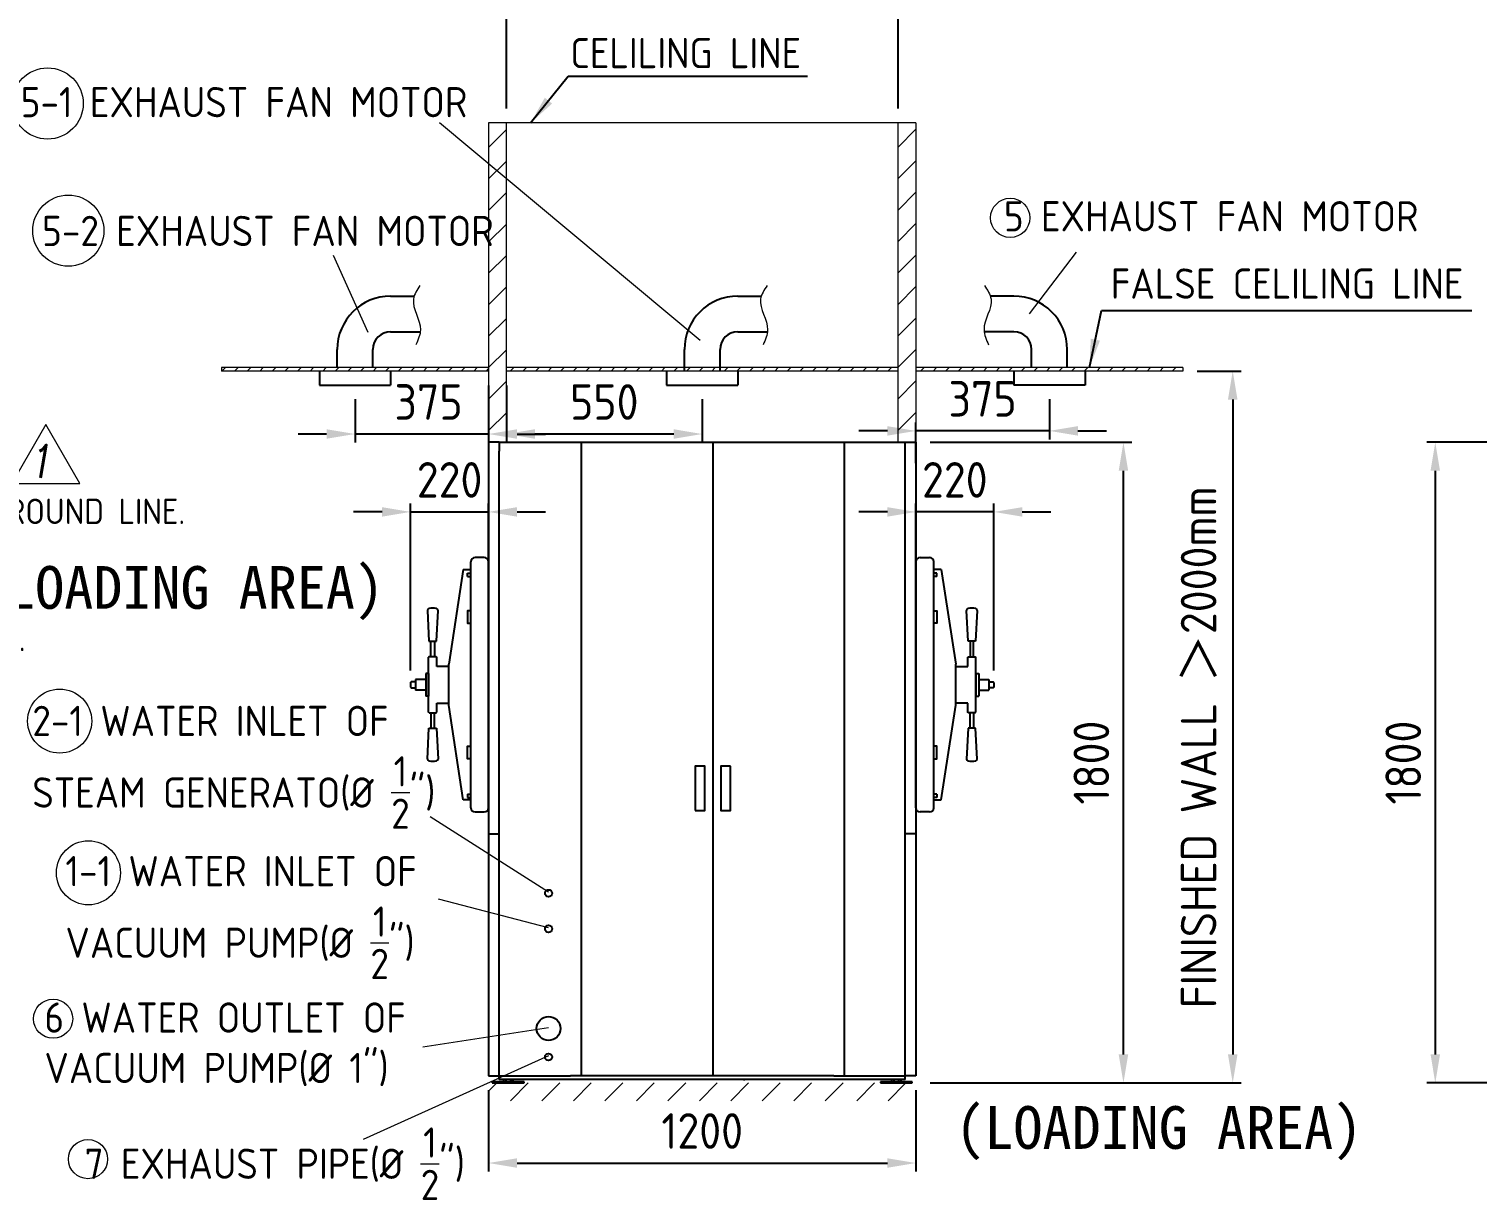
# Model space of a CAD drawing. Header units: millimetres. Extents: x -179594 to 13478, y -20517 to 22627.
# Drawn here: x 4494 to 8561, y 2370 to 5661 of the extents above; entities that cross this region are included whole.
import ezdxf

# ---------------------------------------------------------------- set-up
doc = ezdxf.new("R2010")
doc.units = ezdxf.units.MM
doc.header["$MEASUREMENT"] = 0
doc.linetypes.add('CENTER2', pattern=[28.575, 19.05, -3.175, 3.175, -3.175])
doc.linetypes.add('HIDDEN', pattern=[9.525, 6.35, -3.175])
doc.layers.get('0').update_dxf_attribs({"lineweight": 25})
for name, color, linetype, lineweight in [('D', 3, 'Continuous', 13), ('F', 7, 'Continuous', 15), ('H', 2, 'HIDDEN', 15), ('S', 4, 'Continuous', 15), ('T', 4, 'Continuous', 15)]:
    doc.layers.add(name, color=color, linetype=linetype, lineweight=lineweight)
doc.styles.get("Standard").update_dxf_attribs({"font": 'KAIU.TTF'})
doc.styles.add('STU25', font='isocp2.shx')
doc.styles.add('Text', font='romans.shx', dxfattribs={"width": 0.8, "oblique": 10})
doc.dimstyles.new('STU25', dxfattribs={"dimscale": 40, "dimtxt": 2.5, "dimasz": 2, "dimexe": 0.6, "dimexo": 1, "dimgap": 1, "dimtad": 1, "dimdsep": 46, "dimtxsty": 'STU25', "dimcen": 2, "dimazin": 2, "dimtfac": 1, "dimtmove": 0, "dimatfit": 3, "dimfxl": 0, "dimtolj": 1, "dimtzin": 0, "dimarcsym": 0})
doc.dimstyles.new('STU25$7', dxfattribs={"dimscale": 40, "dimtxt": 2.5, "dimasz": 2, "dimexe": 1.25, "dimexo": 0.625, "dimgap": 1, "dimtad": 0, "dimdec": 4, "dimdsep": 46, "dimtxsty": 'STU25', "dimcen": 2.5, "dimazin": 2, "dimtfac": 1, "dimtdec": 4, "dimtmove": 0, "dimatfit": 3, "dimfxl": 0, "dimtolj": 1, "dimtzin": 0, "dimarcsym": 0})
pattern_1 = [(45, (498.27, -17194.865), (-44.19417, 44.19417), [])]

# ---------------------------------------------------------------- blocks, each defined once
blk = doc.blocks.new('*D4')
at = {"layer": 'D', "color": 0, "linetype": 'Continuous', "lineweight": -2}
for p, q in [((7360.1, 4620.2), (7360.1, 4507.3)), ((6985.1, 4440.3), (6985.1, 4555.3)), ((6905.1, 4531.3), (6825.1, 4531.3)), ((7360.1, 4531.3), (6985.1, 4531.3)), ((7440.1, 4531.3), (7520.1, 4531.3))]:
    blk.add_line(p, q, dxfattribs=at)
at = {"layer": 'D', "color": 0, "linetype": 'Continuous'}
for points in [[(6905.1, 4544.6), (6905.1, 4517.9), (6985.1, 4531.3)], [(7440.1, 4544.6), (7440.1, 4517.9), (7360.1, 4531.3)]]:
    blk.add_solid(points, dxfattribs=at)
at = {"layer": 'Defpoints', "color": 0, "linetype": 'Continuous'}
for p in [(7360.1, 4660.2), (6985.1, 4531.3), (6985.1, 4400.3)]:
    blk.add_point(p, dxfattribs=at)
at = {"layer": 'D', "color": 0, "linetype": 'Continuous', "insert": (7172.6, 4621.3), "char_height": 100, "attachment_point": 5, "style": 'STU25'}
blk.add_mtext('\\A1;375', dxfattribs=at)
blk = doc.blocks.new('*D6')
at = {"layer": 'D', "color": 0, "lineweight": -2}
for p, q in [((5835.1, 4659.3), (5835.1, 4498.5)), ((6385.1, 4620.2), (6385.1, 4498.5)), ((6305.1, 4522.5), (5915.1, 4522.5))]:
    blk.add_line(p, q, dxfattribs=at)
at = {"layer": 'D', "color": 0}
for points in [[(5915.1, 4535.9), (5915.1, 4509.2), (5835.1, 4522.5)], [(6305.1, 4535.9), (6305.1, 4509.2), (6385.1, 4522.5)]]:
    blk.add_solid(points, dxfattribs=at)
at = {"layer": 'Defpoints', "color": 0}
for p in [(5835.1, 4699.3), (6385.1, 4660.2), (5835.1, 4522.5)]:
    blk.add_point(p, dxfattribs=at)
at = {"layer": 'D', "color": 0, "insert": (6110.1, 4612.5), "char_height": 100, "attachment_point": 5, "style": 'STU25'}
blk.add_mtext('\\A1;550', dxfattribs=at)
blk = doc.blocks.new('*D7')
at = {"layer": 'D', "color": 0, "linetype": 'Continuous', "lineweight": -2}
for p, q in [((5785.1, 4659.3), (5785.1, 4498.5)), ((5410.1, 4620.2), (5410.1, 4498.5)), ((5330.1, 4522.5), (5250.1, 4522.5)), ((5785.1, 4522.5), (5410.1, 4522.5)), ((5865.1, 4522.5), (5945.1, 4522.5))]:
    blk.add_line(p, q, dxfattribs=at)
at = {"layer": 'D', "color": 0, "linetype": 'Continuous'}
for points in [[(5330.1, 4535.9), (5330.1, 4509.2), (5410.1, 4522.5)], [(5865.1, 4535.9), (5865.1, 4509.2), (5785.1, 4522.5)]]:
    blk.add_solid(points, dxfattribs=at)
at = {"layer": 'Defpoints', "color": 0, "linetype": 'Continuous'}
for p in [(5785.1, 4699.3), (5410.1, 4660.2), (5410.1, 4522.5)]:
    blk.add_point(p, dxfattribs=at)
at = {"layer": 'D', "color": 0, "linetype": 'Continuous', "insert": (5616.6, 4612.5), "char_height": 100, "attachment_point": 5, "style": 'STU25'}
blk.add_mtext('\\A1;375', dxfattribs=at)
blk = doc.blocks.new('*D14')
at = {"layer": 'D', "color": 0, "lineweight": -2}
for p, q in [((9386, 4499.3), (8419.9, 4499.3)), ((8443.9, 4419.3), (8443.9, 2779.3)), ((9391.5, 2699.3), (8419.9, 2699.3))]:
    blk.add_line(p, q, dxfattribs=at)
at = {"layer": 'D', "color": 0}
for points in [[(8430.6, 4419.3), (8457.2, 4419.3), (8443.9, 4499.3)], [(8430.6, 2779.3), (8457.2, 2779.3), (8443.9, 2699.3)]]:
    blk.add_solid(points, dxfattribs=at)
at = {"layer": 'Defpoints', "color": 0}
for p in [(9426, 4499.3), (8443.9, 2699.3), (9431.5, 2699.3)]:
    blk.add_point(p, dxfattribs=at)
at = {"layer": 'D', "color": 0, "insert": (8353.9, 3599.3), "char_height": 100, "attachment_point": 5, "rotation": 90, "style": 'STU25'}
blk.add_mtext('\\A1;1800', dxfattribs=at)
blk = doc.blocks.new('*D15')
at = {"layer": 'D', "color": 0, "lineweight": -2}
for p, q in [((7025.1, 4499.3), (7592.1, 4499.3)), ((7568.1, 2779.3), (7568.1, 4419.3)), ((7025.1, 2699.3), (7592.1, 2699.3))]:
    blk.add_line(p, q, dxfattribs=at)
at = {"layer": 'D', "color": 0}
for points in [[(7554.8, 4419.3), (7581.4, 4419.3), (7568.1, 4499.3)], [(7554.8, 2779.3), (7581.4, 2779.3), (7568.1, 2699.3)]]:
    blk.add_solid(points, dxfattribs=at)
at = {"layer": 'Defpoints', "color": 0}
for p in [(6985.1, 4499.3), (7568.1, 4499.3), (6985.1, 2699.3)]:
    blk.add_point(p, dxfattribs=at)
at = {"layer": 'D', "color": 0, "insert": (7478.1, 3599.3), "char_height": 100, "attachment_point": 5, "rotation": 90, "style": 'STU25'}
blk.add_mtext('\\A1;1800', dxfattribs=at)
blk = doc.blocks.new('*D20')
at = {"layer": 'D', "color": 0, "lineweight": -2}
for p, q in [((5785.1, 2679.3), (5785.1, 2450.3)), ((6985.1, 2679.3), (6985.1, 2450.3)), ((5865.1, 2474.3), (6905.1, 2474.3))]:
    blk.add_line(p, q, dxfattribs=at)
at = {"layer": 'D', "color": 0}
for points in [[(5865.1, 2487.7), (5865.1, 2461), (5785.1, 2474.3)], [(6905.1, 2487.7), (6905.1, 2461), (6985.1, 2474.3)]]:
    blk.add_solid(points, dxfattribs=at)
at = {"layer": 'Defpoints', "color": 0}
for p in [(5785.1, 2719.3), (6985.1, 2719.3), (6985.1, 2474.3)]:
    blk.add_point(p, dxfattribs=at)
at = {"layer": 'D', "color": 0, "insert": (6385.1, 2564.3), "char_height": 100, "attachment_point": 5, "style": 'STU25'}
blk.add_mtext('\\A1;1200', dxfattribs=at)
blk = doc.blocks.new('*D21')
at = {"layer": 'D', "color": 0, "lineweight": -2}
for p, q in [((6985.1, 3858.1), (6985.1, 4327.7)), ((7204.1, 3858.1), (7204.1, 4327.7)), ((6905.1, 4303.7), (6825.1, 4303.7)), ((7204.1, 4303.7), (6985.1, 4303.7)), ((7284.1, 4303.7), (7364.1, 4303.7))]:
    blk.add_line(p, q, dxfattribs=at)
at = {"layer": 'D', "color": 0}
for points in [[(6905.1, 4290.3), (6905.1, 4317), (6985.1, 4303.7)], [(7284.1, 4317), (7284.1, 4290.3), (7204.1, 4303.7)]]:
    blk.add_solid(points, dxfattribs=at)
at = {"layer": 'Defpoints', "color": 0}
for p in [(6985.1, 4303.7), (6985.1, 3818.1), (7204.1, 3818.1)]:
    blk.add_point(p, dxfattribs=at)
at = {"layer": 'D', "color": 0, "insert": (7094.6, 4393.7), "char_height": 100, "attachment_point": 5, "style": 'STU25'}
blk.add_mtext('\\A1;\\Fisocp2.shx|c1;220', dxfattribs=at)
blk = doc.blocks.new('*D22')
at = {"layer": 'D', "color": 0, "lineweight": -2}
for p, q in [((5566.1, 3858.1), (5566.1, 4327.7)), ((5785.1, 3858.1), (5785.1, 4327.7)), ((5486.1, 4303.7), (5406.1, 4303.7)), ((5566.1, 4303.7), (5785.1, 4303.7)), ((5865.1, 4303.7), (5945.1, 4303.7))]:
    blk.add_line(p, q, dxfattribs=at)
at = {"layer": 'D', "color": 0}
for points in [[(5486.1, 4290.3), (5486.1, 4317), (5566.1, 4303.7)], [(5865.1, 4317), (5865.1, 4290.3), (5785.1, 4303.7)]]:
    blk.add_solid(points, dxfattribs=at)
at = {"layer": 'Defpoints', "color": 0}
for p in [(5785.1, 4303.7), (5566.1, 3818.1), (5785.1, 3818.1)]:
    blk.add_point(p, dxfattribs=at)
at = {"layer": 'D', "color": 0, "insert": (5675.6, 4393.7), "char_height": 100, "attachment_point": 5, "style": 'STU25'}
blk.add_mtext('\\A1;\\Fisocp2.shx|c1;220', dxfattribs=at)
blk = doc.blocks.new('*D27')
at = {"layer": 'D', "color": 0, "lineweight": -2}
for p, q in [((7775.1, 4699.3), (7899, 4699.3)), ((7875, 4619.3), (7875, 2779.3)), ((7025.1, 2699.3), (7899, 2699.3))]:
    blk.add_line(p, q, dxfattribs=at)
at = {"layer": 'D', "color": 0}
for points in [[(7861.7, 4619.3), (7888.3, 4619.3), (7875, 4699.3)], [(7861.7, 2779.3), (7888.3, 2779.3), (7875, 2699.3)]]:
    blk.add_solid(points, dxfattribs=at)
at = {"layer": 'Defpoints', "color": 0}
for p in [(7735.1, 4699.3), (6985.1, 2699.3), (7875, 2699.3)]:
    blk.add_point(p, dxfattribs=at)
at = {"layer": 'D', "color": 0, "insert": (7729.1, 2909), "char_height": 100, "attachment_point": 1, "rotation": 90, "style": 'STU25'}
blk.add_mtext('\\A1;{\\Fisocp2.shx;FINISHED WALL \\f新細明體|b0|i0|c136|p16;＞\\Fisocp2.shx;2000mm}', dxfattribs=at)
blk = doc.blocks.new('*D29')
at = {"layer": 'D', "color": 0, "lineweight": -2}
for p, q in [((5835.1, 5436.8), (5835.1, 5773.7)), ((5915.1, 5749.7), (6855.1, 5749.7)), ((6935.1, 5436.8), (6935.1, 5773.7))]:
    blk.add_line(p, q, dxfattribs=at)
at = {"layer": 'D', "color": 0}
for points in [[(5915.1, 5763), (5915.1, 5736.4), (5835.1, 5749.7)], [(6855.1, 5763), (6855.1, 5736.4), (6935.1, 5749.7)]]:
    blk.add_solid(points, dxfattribs=at)
at = {"layer": 'Defpoints', "color": 0}
for p in [(6935.1, 5749.7), (5835.1, 5396.8), (6935.1, 5396.8)]:
    blk.add_point(p, dxfattribs=at)
at = {"layer": 'D', "color": 0, "insert": (6385.1, 5844.7), "char_height": 100, "attachment_point": 5, "style": 'STU25'}
blk.add_mtext('\\A1;{\\Fisocp2.shx;1100(STERILIZE SPACE)}', dxfattribs=at)

msp = doc.modelspace()

# ---------------------------------------------------------------- hatches: boundary and pattern name
at = {"layer": 'H', "ltscale": 5}
h = msp.add_hatch(dxfattribs=at)
h.set_pattern_fill('ANSI31', color=256, scale=500, style=0)
h.set_pattern_definition(pattern_1)
h.paths.add_polyline_path([(5835.149, 5396.824), (5785.149, 5396.824), (5785.149, 4502.319), (5815.149, 4502.319), (5835.149, 4502.319)])
h = msp.add_hatch(dxfattribs=at)
h.set_pattern_fill('ANSI31', color=256, scale=500, style=0)
h.set_pattern_definition(pattern_1)
h.paths.add_polyline_path([(6985.149, 5396.824), (6935.149, 5396.824), (6935.149, 4502.319), (6955.149, 4502.319), (6985.149, 4502.319)])
at = {"layer": 'H'}
h = msp.add_hatch(dxfattribs=at)
h.set_pattern_fill('ANSI31', color=256, scale=200, style=0)
h.set_pattern_definition([(45, (224046.06, 23032.09), (-17.6776695, 17.6776695), [])])
h.paths.add_polyline_path([(5785.149, 4709.319), (5035.149, 4709.319), (5035.149, 4699.319), (5785.149, 4699.319)])
h = msp.add_hatch(dxfattribs=at)
h.set_pattern_fill('ANSI31', color=256, scale=200, style=0)
h.set_pattern_definition([(45, (498.268, -17194.865), (-17.67767, 17.67767), [])])
edge = h.paths.add_edge_path()
edge.add_line((6935.149, 4709.319), (5835.149, 4709.319))
edge.add_line((6935.149, 4699.319), (5835.149, 4699.319))
edge.add_line((5835.149, 4699.319), (5835.149, 4709.319))
edge.add_line((6935.149, 4699.319), (6935.149, 4709.319))
h = msp.add_hatch(dxfattribs=at)
h.set_pattern_fill('ANSI31', color=256, scale=200, style=0)
h.set_pattern_definition([(45, (224346.06, 23032.09), (-17.6776695, 17.6776695), [])])
h.paths.add_polyline_path([(6985.149, 4709.319), (7735.149, 4709.319), (7735.149, 4699.319), (6985.149, 4699.319)])
at = {"layer": 'H', "ltscale": 5}
h = msp.add_hatch(dxfattribs=at)
h.set_pattern_fill('ANSI31', color=256, scale=500, style=0)
h.set_pattern_definition(pattern_1)
h.paths.add_polyline_path([(5785.149, 2699.319), (5785.149, 2649.319), (6985.149, 2649.319), (6985.149, 2699.319)])

# ---------------------------------------------------------------- linework, layer by layer
at = {"linetype": 'Continuous'}
for p, q in [((5510.149, 4910.067), (5576.069, 4910.067)), ((6485.149, 4910.067), (6551.069, 4910.067)), ((7260.149, 4910.067), (7194.229, 4910.067)), ((5510.149, 4810.067), (5593.443, 4810.067)), ((6485.149, 4810.067), (6568.443, 4810.067)), ((7260.149, 4810.067), (7176.855, 4810.067)), ((5360.149, 4709.319), (5360.149, 4760.067)), ((5460.149, 4709.319), (5460.149, 4760.067)), ((6335.149, 4699.319), (6335.149, 4760.067)), ((6435.149, 4699.319), (6435.149, 4760.067)), ((7310.149, 4709.319), (7310.149, 4760.067)), ((7410.149, 4709.319), (7410.149, 4760.067)), ((5310.149, 4699.319), (5310.149, 4660.175)), ((5510.149, 4699.319), (5510.149, 4660.175)), ((6285.149, 4699.319), (6285.149, 4660.175)), ((6485.149, 4699.319), (6485.149, 4660.175)), ((7260.149, 4699.319), (7260.149, 4660.175)), ((7460.149, 4699.319), (7460.149, 4660.175)), ((5310.149, 4660.175), (5510.149, 4660.175)), ((6285.149, 4660.175), (6485.149, 4660.175)), ((7460.149, 4660.175), (7260.149, 4660.175)), ((5613.149, 4027.106), (5617.649, 3940.106)), ((5638.649, 3940.106), (5643.149, 4027.106)), ((7131.649, 3940.106), (7127.149, 4027.106)), ((7157.149, 4027.106), (7152.649, 3940.106)), ((5617.649, 3940.106), (5638.649, 3940.106)), ((5623.399, 3896.869), (5623.399, 3940.106)), ((5632.899, 3940.106), (5632.899, 3896.869)), ((7152.649, 3940.106), (7131.649, 3940.106)), ((7137.399, 3940.106), (7137.399, 3896.869)), ((7146.899, 3896.869), (7146.899, 3940.106)), ((5623.399, 3739.369), (5623.399, 3696.131)), ((5632.899, 3696.131), (5632.899, 3739.369)), ((7137.399, 3696.131), (7137.399, 3739.369)), ((7146.899, 3739.369), (7146.899, 3696.131)), ((5613.149, 3609.131), (5617.649, 3696.131)), ((5617.649, 3696.131), (5638.649, 3696.131)), ((5638.649, 3696.131), (5643.149, 3609.131)), ((7131.649, 3696.131), (7127.149, 3609.131)), ((7152.649, 3696.131), (7131.649, 3696.131)), ((7157.149, 3609.131), (7152.649, 3696.131)), ((5884.649, 2702.319), (5795.649, 2702.319)), ((5795.649, 2702.319), (5795.649, 2699.319)), ((5795.649, 2699.319), (5884.649, 2699.319)), ((5853.428, 2709.319), (5826.87, 2709.319)), ((5826.87, 2709.319), (5826.87, 2702.319)), ((5833.51, 2709.319), (5833.51, 2702.319)), ((5846.789, 2709.319), (5846.789, 2702.319)), ((5853.428, 2702.319), (5853.428, 2709.319)), ((5884.649, 2699.319), (5884.649, 2702.319)), ((6974.649, 2702.319), (6885.649, 2702.319)), ((6885.649, 2702.319), (6885.649, 2699.319)), ((6885.649, 2699.319), (6974.649, 2699.319)), ((6943.428, 2709.319), (6916.87, 2709.319)), ((6916.87, 2709.319), (6916.87, 2702.319)), ((6923.51, 2709.319), (6923.51, 2702.319)), ((6936.789, 2709.319), (6936.789, 2702.319)), ((6943.428, 2702.319), (6943.428, 2709.319)), ((6974.649, 2699.319), (6974.649, 2702.319))]:
    msp.add_line(p, q, dxfattribs=at)
for p, q in [((5815.149, 4499.319), (5785.149, 4499.319)), ((5785.149, 4499.319), (5785.149, 3399.319)), ((5815.149, 4499.319), (5815.149, 4474.319)), ((5815.149, 4499.319), (6955.149, 4499.319)), ((5815.149, 2719.319), (5815.149, 4474.319)), ((6046.149, 2719.319), (6046.149, 4499.319)), ((6415.649, 2719.319), (6415.649, 4499.319)), ((6784.149, 4499.319), (6784.149, 2719.319)), ((6955.149, 4474.319), (6955.149, 4499.319)), ((6955.149, 4499.319), (6985.149, 4499.319)), ((6955.149, 2719.319), (6955.149, 4474.319)), ((6985.149, 4499.319), (6985.149, 3399.319)), ((5735.149, 3472.619), (5735.149, 4163.619)), ((5773.149, 4175.619), (5747.149, 4175.619)), ((5785.149, 3472.619), (5785.149, 4163.619)), ((6985.149, 3472.619), (6985.149, 4163.619)), ((6997.149, 4175.619), (7023.149, 4175.619)), ((7035.149, 3472.619), (7035.149, 4163.619)), ((5713.949, 4141.819), (5673.149, 3875.619)), ((5713.949, 4141.819), (5735.149, 4141.819)), ((5726.149, 4131.8), (5735.149, 4131.8)), ((5726.149, 4122.529), (5726.149, 4131.8)), ((5726.149, 4122.529), (5735.149, 4122.529)), ((7056.349, 4141.819), (7035.149, 4141.819)), ((7044.149, 4131.8), (7035.149, 4131.8)), ((7044.149, 4122.529), (7035.149, 4122.529)), ((7044.149, 4122.529), (7044.149, 4131.8)), ((7056.349, 4141.819), (7097.149, 3875.619)), ((5618.149, 3896.869), (5616.649, 3895.369)), ((5616.649, 3740.869), (5616.649, 3895.369)), ((5638.149, 3896.869), (5618.149, 3896.869)), ((5638.149, 3896.869), (5639.649, 3895.369)), ((5639.649, 3869.619), (5639.649, 3895.369)), ((5673.149, 3869.619), (5639.649, 3869.619)), ((5673.149, 3760.619), (5673.149, 3875.619)), ((7097.149, 3760.619), (7097.149, 3875.619)), ((7097.149, 3869.619), (7130.649, 3869.619)), ((7132.149, 3896.869), (7130.649, 3895.369)), ((7130.649, 3869.619), (7130.649, 3895.369)), ((7132.149, 3896.869), (7152.149, 3896.869)), ((7152.149, 3896.869), (7153.649, 3895.369)), ((7153.649, 3740.869), (7153.649, 3895.369)), ((5566.149, 3824.619), (5568.149, 3826.619)), ((5566.149, 3824.619), (5566.149, 3811.619)), ((5580.149, 3826.619), (5568.149, 3826.619)), ((5608.649, 3833.119), (5580.149, 3833.119)), ((5580.149, 3833.119), (5580.149, 3803.119)), ((5616.749, 3849.869), (5608.649, 3849.869)), ((5608.649, 3849.869), (5608.649, 3786.369)), ((5616.649, 3849.869), (5616.649, 3786.369)), ((7153.549, 3849.869), (7161.649, 3849.869)), ((7153.649, 3849.869), (7153.649, 3786.369)), ((7161.649, 3849.869), (7161.649, 3786.369)), ((7161.649, 3833.119), (7190.149, 3833.119)), ((7190.149, 3833.119), (7190.149, 3803.119)), ((7190.149, 3826.619), (7202.149, 3826.619)), ((7204.149, 3824.619), (7202.149, 3826.619)), ((7204.149, 3824.619), (7204.149, 3811.619)), ((5566.149, 3811.619), (5568.149, 3809.619)), ((5568.149, 3809.619), (5580.149, 3809.619)), ((5608.649, 3803.119), (5580.149, 3803.119)), ((5616.649, 3786.369), (5608.649, 3786.369)), ((7153.649, 3786.369), (7161.649, 3786.369)), ((7161.649, 3803.119), (7190.149, 3803.119)), ((7202.149, 3809.619), (7190.149, 3809.619)), ((7204.149, 3811.619), (7202.149, 3809.619)), ((5639.649, 3766.619), (5673.149, 3766.619)), ((5639.649, 3740.869), (5639.649, 3766.619)), ((5713.949, 3494.419), (5673.149, 3760.619)), ((7056.349, 3494.419), (7097.149, 3760.619)), ((7130.649, 3766.619), (7097.149, 3766.619)), ((7130.649, 3740.869), (7130.649, 3766.619)), ((5618.149, 3739.369), (5616.649, 3740.869)), ((5618.149, 3739.369), (5638.149, 3739.369)), ((5638.149, 3739.369), (5639.649, 3740.869)), ((7132.149, 3739.369), (7130.649, 3740.869)), ((7152.149, 3739.369), (7132.149, 3739.369)), ((7152.149, 3739.369), (7153.649, 3740.869)), ((5726.149, 3510.708), (5735.149, 3510.708)), ((5726.149, 3510.708), (5726.149, 3501.438)), ((5726.149, 3501.438), (5735.149, 3501.438)), ((7044.149, 3510.708), (7035.149, 3510.708)), ((7044.149, 3501.438), (7035.149, 3501.438)), ((7044.149, 3510.708), (7044.149, 3501.438)), ((5735.149, 3494.419), (5713.949, 3494.419)), ((5747.149, 3460.619), (5773.149, 3460.619)), ((7023.149, 3460.619), (6997.149, 3460.619)), ((7035.149, 3494.419), (7056.349, 3494.419)), ((5785.149, 3399.319), (5815.149, 3399.319)), ((5785.149, 3399.319), (5785.149, 2719.319)), ((6985.149, 3399.319), (6955.149, 3399.319)), ((6985.149, 3399.319), (6985.149, 2719.319)), ((5785.149, 2719.319), (5815.149, 2719.319)), ((5815.149, 2709.319), (5815.149, 2719.319)), ((5815.149, 2719.319), (6015.149, 2719.319)), ((6955.149, 2709.319), (5815.149, 2709.319)), ((6409.649, 2719.319), (6015.649, 2719.319)), ((6754.649, 2719.319), (6409.649, 2719.319)), ((6754.649, 2719.319), (6955.149, 2719.319)), ((6955.149, 2709.319), (6955.149, 2719.319)), ((6985.149, 2719.319), (6955.149, 2719.319))]:
    msp.add_line(p, q)
at = {"linetype": 'CENTER2'}
for p, q in [((5826.87, 2705.599), (5823.589, 2702.319)), ((5853.428, 2705.599), (5856.709, 2702.319)), ((6916.87, 2705.599), (6913.589, 2702.319)), ((6943.428, 2705.599), (6946.709, 2702.319))]:
    msp.add_line(p, q, dxfattribs=at)
at = {"ltscale": 2}
for p, q in [((6501.149, 2709.319), (6505.149, 2709.319)), ((6669.149, 2709.319), (6665.149, 2709.319))]:
    msp.add_line(p, q, dxfattribs=at)
for points in [[(5735.149, 4025.885), (5726.149, 4025.885), (5726.149, 3990.885), (5735.149, 3990.885)], [(7035.149, 4025.885), (7044.149, 4025.885), (7044.149, 3990.885), (7035.149, 3990.885)], [(5735.149, 3610.353), (5726.149, 3610.353), (5726.149, 3645.353), (5735.149, 3645.353)], [(7035.149, 3610.353), (7044.149, 3610.353), (7044.149, 3645.353), (7035.149, 3645.353)]]:
    msp.add_lwpolyline(points)
for points in [[(6365.649, 3464.319), (6392.649, 3464.319), (6392.649, 3589.319), (6365.649, 3589.319)], [(6464.649, 3589.319), (6437.649, 3589.319), (6437.649, 3464.319), (6464.649, 3464.319)]]:
    msp.add_lwpolyline(points, close=True)
for centre, radius in [((5953.661, 3232.319), 10), ((5953.661, 3132.319), 10), ((5953.661, 2852.319), 33.5), ((5953.661, 2772.319), 10)]:
    msp.add_circle(centre, radius)
at = {"linetype": 'Continuous'}
for centre, radius, start, end in [((5510.149, 4760.067), 150, 90, 180), ((6485.149, 4760.067), 150, 90, 180), ((7260.149, 4760.067), 150, 0, 90), ((5510.149, 4760.067), 50, 90, 180), ((6485.149, 4760.067), 50, 90, 180), ((7260.149, 4760.067), 50, 0, 90), ((5618.156, 4027.106), 5.007, 101.352885, 185.921872), ((5628.149, 3977.334), 55.773, 78.647115, 101.352885), ((5638.142, 4027.106), 5.007, 0, 78.647115), ((7132.156, 4027.106), 5.007, 101.352885, 180), ((7142.149, 3977.334), 55.773, 78.647115, 101.352885), ((7152.142, 4027.106), 5.007, 354.078128, 78.647115), ((5618.156, 3609.131), 5.007, 174.078128, 258.647115), ((5628.149, 3658.904), 55.773, 258.647115, 281.352885), ((5638.142, 3609.131), 5.007, 281.352885, 360), ((7132.156, 3609.131), 5.007, 180, 258.647115), ((7142.149, 3658.904), 55.773, 258.647115, 281.352885), ((7152.142, 3609.131), 5.007, 281.352885, 5.921872)]:
    msp.add_arc(centre, radius, start, end, dxfattribs=at)
for centre, radius, start, end in [((5747.149, 4163.619), 12, 90, 180), ((5773.149, 4163.619), 12, 0, 90), ((6997.149, 4163.619), 12, 90, 180), ((7023.149, 4163.619), 12, 0, 90), ((5571.548, 3822.369), 5.442, 128.647615, 141.352385), ((7198.751, 3822.369), 5.442, 38.647615, 51.352385), ((5571.548, 3813.869), 5.442, 218.647615, 231.352385), ((7198.751, 3813.869), 5.442, 308.647615, 321.352385), ((5747.149, 3472.619), 12, 180, 270), ((5773.149, 3472.619), 12, 270, 0), ((6997.149, 3472.619), 12, 180, 270), ((7023.149, 3472.619), 12, 270, 0)]:
    msp.add_arc(centre, radius, start, end)
at = {"layer": 'D', "linetype": 'Continuous'}
for p, q in [((6379.577, 4785.552), (5647.011, 5396.754)), ((7304.124, 4860.49), (7436.279, 5033.885))]:
    msp.add_line(p, q, dxfattribs=at)
at = {"layer": 'D'}
for p, q in [((5446.822, 4807.684), (5349.77, 5023.804)), ((5953.661, 3235.319), (5621.38, 3446.718)), ((5953.661, 3135.319), (5644.295, 3215.262)), ((5600.307, 2801.002), (5953.661, 2855.319)), ((5953.661, 2775.319), (5432.637, 2540.429))]:
    msp.add_line(p, q, dxfattribs=at)
for centre, radius in [((4546.67, 5451.177), 100), ((4604.885, 5093.9), 100), ((7250.026, 5129.884), 55), ((4580.656, 3715.888), 90), ((4661.401, 3289.702), 90), ((4562.184, 2879.719), 55), ((4660.114, 2485.246), 55)]:
    msp.add_circle(centre, radius, dxfattribs=at)
for points in [[(5592.384, 4939.644), (5574.122, 4901.739), (5593.789, 4815.401), (5581.146, 4773.285)], [(6567.384, 4939.644), (6549.122, 4901.739), (6568.789, 4815.401), (6556.146, 4773.285)], [(7177.914, 4939.644), (7196.176, 4901.739), (7176.51, 4815.401), (7189.153, 4773.285)]]:
    msp.add_spline(points, degree=3, dxfattribs=at)
at = {"layer": 'F', "color": 7}
msp.add_lwpolyline([(4541.38, 4548.797), (4445.811, 4383.268), (4636.948, 4383.268)], close=True, dxfattribs=at)
at = {"layer": 'S', "linetype": 'Continuous'}
for p, q in [((5785.149, 5396.824), (5785.149, 4502.319)), ((5835.149, 4502.319), (5835.149, 5396.824)), ((6935.149, 4502.319), (6935.149, 5396.824)), ((6985.149, 5396.824), (6985.149, 4502.319)), ((5785.149, 4709.319), (5035.149, 4709.319)), ((5785.149, 4699.319), (5035.149, 4699.319)), ((6935.149, 4709.319), (5835.149, 4709.319)), ((6935.149, 4699.319), (5835.149, 4699.319)), ((7735.149, 4709.319), (6985.149, 4709.319)), ((7735.149, 4699.319), (6985.149, 4699.319))]:
    msp.add_line(p, q, dxfattribs=at)
at = {"layer": 'S'}
for p, q in [((6985.149, 5396.824), (5785.149, 5396.824)), ((5035.149, 4709.319), (5035.149, 4699.319)), ((7735.149, 4709.319), (7735.149, 4699.319))]:
    msp.add_line(p, q, dxfattribs=at)

# ---------------------------------------------------------------- texts
at = {"layer": 'D', "color": 11, "attachment_point": 1, "style": 'STU25'}
for s, insert, char_height in [('\\P\\A1;     THIS DRAWING GIVES THE BASIC INSTRUCTIONS FOR PROVIDING THE SUPPLY SERVICES \\PAND\\F????.shx|c136; \\Fisocp2.shx|c136;ENVIRONMENT THAT GUARANTEES THE PROPER FUNCTIONNING OF THE PRODUCTS FROM \\PTHIS COMPANY. THE PURCHASER, AND THE PURCHARSER\'S INSTALLERS SHALL PROVIDE THE \\PSUPPLY LlNES NECESSARY FOR EACH PRODUCT IN ACCORDANCE WITH ESTABLlSHED \\PAPPLlCABLE NORMS AND REGULATIONS. THE COMPANY DECLlNES ALL RESPONSABILlTY FOR \\PFAILURE TO COMPLY WITH SUCH LAWS AND REGULATIONS.\\P\\P\\P\\PTHIS COMPANY RESERVES THE RIGHT TO MODIFY THIS DRAWING ACCORDING TO THE \\PTECHNICAL DEVELOPMENT OF THE EQUIPMENT.\\P\\PAIR INTAKE FREE OF IMPURITIES ∅ 1/4"\\fISOCP2|b0|i1|c0|p2;, \\Fisocp2.shx|c136;FILTERED AND REGULATED AT A PRESSURE OF 6-7 \\Pbar, FLOW OF 0.0083 Nm{\\H0.7x;\\S3^ ;}/min, APROX. CYCLE CONSUMPTION 0.005 Nm{\\H0.7x;\\S3^ ;}/min, PLACED THE \\PWALL WITH BUILT-IN AND ACCESSIBLE KEY.\\PNOTE:\\P THIS INTAKE WILL BE PROVIDED ONLY IF THE CUSTOMER HAS AIR NETWORK.\\P\\P1. COLD WATER INTAKE OF ∅1/2", TEMPERATURE OF WATER 25°C, CONSUMPTION PER CYCLE \\P\\F????.shx|c136; \\Fisocp2.shx|c136;10\\f標楷體|b0|i0|c136|p65;~\\Fisocp2.shx|c136;300 LITERS. (WATER CONSUMPTION DETERMINED BY DRYING TIME) THE VACUUM PUMP 10 L/MIN. \\P PRESSURE OF WATER 0.5\\f標楷體|b0|i0|c136|p65;~\\Fisocp2.shx|c136;10 bar\\f標楷體|b0|i0|c136|p65;、\\Fisocp2.shx|c136;HARDNESS OF WATER 0.9°fH(0.09mmol/L)\\f標楷體|b0|i0|c136|p65;、\\Fisocp2.shx|c136;pH 7\\f標楷體|b0|i0|c136|p65;~\\Fisocp2.shx|c136;9\\f標楷體|b0|i0|c136|p65;、\\Fisocp2.shx|c136;THE \\P CHLORIDES LEVEL WILL BE \\f標楷體|b0|i0|c136|p65;≦\\Fisocp2.shx|c136;0.1 mg/l, PLACED THE WALL WITH BUILT-IN AND ACCESSIBLE KEY.\\P2.COLD TREATEDWATER INTAKE OF ∅1/2"G, SUPPLIED AT TEMPERATURE OF 25°C, CONSUMPTION \\P PER\\F???.shx|c136; \\Fisocp2.shx|c136;13L/CYC, PRESSURE OF WATER 0.5\\f標楷體|b0|i0|c136|p65;~\\Fisocp2.shx|c136;10 bar\\f標楷體|b0|i0|c136|p65;、\\Fisocp2.shx|c136;HARDNESS OF WATER\\f標楷體|b0|i0|c136|p65;≦\\Fisocp2.shx|c136;0.2°fH(0.02mmol/L)\\f標楷體|b0|i0|c136|p65;，\\P\\Fisocp2.shx|c136; pH 5\\f標楷體|b0|i0|c136|p65;~\\Fisocp2.shx|c136;7AND WITH CONDUCTIVITY \\f標楷體|b0|i0|c136|p65;≦\\Fisocp2.shx|c136;15\\f新細明體|b0|i0|c136|p16;μ\\Fisocp2.shx|c136;S/cm , PLACED THE WALL WITH BUILT-IN AND ACCESSIBLE KEY.\\P\\PNOTE:\\P EACH TIME THE STEAM GENERATOR IS EMPTIED FOR CLEANING OR MAINTENANCE, A FURTHER 15 \\P LITER OF WATER ARE NEEDED TO FILL IT UP AGAIN.\\P3. DRAINAGE PIPE ∅\\f標楷體|b0|i0|c136|p65;≧\\Fisocp2.shx|c136;1" METALLIC PIPE, CORROSION RESISTANCE 2"G. AND A TEMPERATURE OF \\P 100°C ABOVE.\\P4.ELECTRIC INTAKE\\f標楷體|b0|i0|c136|p65;，\\Fisocp2.shx|c136;12kW\\f標楷體|b0|i0|c136|p65;，\\Fisocp2.shx|c136;WIRE 4 m LONG. (GENERAL POWER SUPPLY TO THE STERILIZER).\\P\\P\\P\\PNOTE:POWER INPUT MUST BE INSTALLED ACCORDING TO LOCAL APPLICABLE NORMS.\\PNOTE: ONCE THERE EXISTS REVERSING OF FAN BLADES THAT WILL CAUSED NO VACUUM VALUE, \\PTURN OFF THE MAIN POWER AND THEN SWITCH ANY TWO LINES OF THE THREE-PHASES EXCEPT GROUND LINE. \\PYOU MAY HAVE TO REPEAT THIS SWITCHING STEPS FOR TWO TIMES TO MATCH \\PWITH THE CORRECT ROTATING DIRECTION AS SHOWN ON THE PUMP. \\P5. CEILING MOUNTED AIR EXTRACTION WITH GRILLE DRAW 200 Kcal/h (LOADING / UNLOADING AREA).\\P5-1 CEILING MOUNTED AIR EXTRACTION WITH GRILLE DRAW 400 Kcal/h (STERILIZE AREA).\\P6. A CHECK VALVE SHALL BE FITTED AS INDICATED IN THE DRAWING (6) and (7).\\P7. THE EQUIPMENT SHALL BE ADJUST TO A ANGLE OF 1°\\f標楷體|b0|i0|c136|p65;~\\Fisocp2.shx|c136;2° WITH REAR SITE HIGHER THAN FRONT \\P SITE FOR THE PROPER OPERATION OF DRY AND DRAINAGE.\\PIMPORTANT\\f標楷體|b0|i0|c136|p65;：\\Fisocp2.shx|c136;ENVIRONMENT CONDITIONS IN THE STERILE AREA:\\P- THE STERILE AREA TEMPERATURE MUST BE \\f標楷體|b0|i0|c136|p65;≦\\Fisocp2.shx|c136; 40°C \\f標楷體|b0|i0|c136|p65;；\\Fisocp2.shx|c136;HUMIDITY \\f標楷體|b0|i0|c136|p65;≦\\Fisocp2.shx|c136; 85%RH\\P- TO KEEP THESE CONDITIONS IN THE STERILE AREA AND DEPENDING ON THE Kcal. LOST BY THE \\P  EQUIPMENT INDICATED IN THE ITEMS 5 & 5-1, WE SUGGEST THAT THE EXTRACTOR AND THE \\P  DIAMETER OF THE EXTRACTION TUBE ARE CALCULATED AND MADE BY A SPECIALIZED COMPANY.', (379.559, 8888.049), 71.4), ('{\\C3;5-1 EXHAUST FAN MOTOR}', (4471.065, 5497.502), 85), ('{\\C3;5 EXHAUST FAN MOTOR}', (7232.455, 5176.726), 85), ('{\\C3;5-2 EXHAUST FAN MOTOR}', (4531.154, 5135.623), 85), ('\\A1;{\\C3;2-1 WATER INLET OF \\PSTEAM GENERATO(%%c \\S1/2;")}', (4503.821, 3758.971), 85), ('\\A1;{\\C3;1-1 WATER INLET OF \\PVACUUM PUMP(%%c \\S1/2;")}', (4596.749, 3336.841), 85), ('{\\C3;6 WATER OUTLET OF \\PVACUUM PUMP(%%c 1")}', (4537.743, 2925.458), 85), ('\\A1;{\\C3;7 EXHAUST PIPE(%%c \\S1/2;")}', (4650.509, 2574.269), 85)]:
    msp.add_mtext(s, dxfattribs=dict(at, insert=insert, char_height=char_height))
at = {"layer": 'D', "color": 11, "attachment_point": 1}
for s, insert, char_height in [('{\\Fisocp.shx;\\C3;CELILING LINE\\f標楷體|b0|i0|c136|p65; }', (6014.775, 5635.355), 85), ('{\\Fisocp2.shx;\\C3;FALSE CELILING LINE}', (7532.629, 4987.675), 85), ('{\\C3;(UNLOADING AREA)}', (4185.266, 4151.466), 120), ('{\\C3;(LOADING AREA)}', (7095.887, 2634.154), 120)]:
    msp.add_mtext(s, dxfattribs=dict(at, insert=insert, char_height=char_height))
at = {"layer": 'T', "lineweight": 20, "style": 'Text', "oblique": 10, "width": 0.8}
msp.add_text('1', height=92, dxfattribs=at).set_placement((4491.838, 4399.667))

# ---------------------------------------------------------------- dimensions: what is measured, and where the dimension line sits
at = {"layer": 'D'}
dim = msp.add_linear_dim(base=(6935.149, 5749.709), p1=(5835.149, 5396.824), p2=(6935.149, 5396.824), text='{\\Fisocp2.shx;<>(STERILIZE SPACE)}', dimstyle='STU25', dxfattribs=at)
dim.commit()
dim.dimension.update_dxf_attribs({"geometry": '*D29', "text_midpoint": (6385.149, 5749.709), "dimtype": 160})
at = {"layer": 'D', "linetype": 'Continuous'}
for base, p1, p2, picture, middle in [((5410.149, 4522.546), (5785.149, 4699.319), (5410.149, 4660.175), '*D7', (5616.619, 4522.546)), ((6985.149, 4531.257), (7360.149, 4660.175), (6985.149, 4400.319), '*D4', (7172.649, 4531.257))]:
    dim = msp.add_linear_dim(base=base, p1=p1, p2=p2, angle=180, dimstyle='STU25', dxfattribs=at)
    dim.commit()
    dim.dimension.update_dxf_attribs({"geometry": picture, "text_midpoint": middle, "dimtype": 160})
at = {"layer": 'D'}
dim = msp.add_linear_dim(base=(5835.149, 4522.546), p1=(6385.149, 4660.175), p2=(5835.149, 4699.319), dimstyle='STU25', dxfattribs=at)
dim.commit()
dim.dimension.update_dxf_attribs({"geometry": '*D6', "text_midpoint": (6110.149, 4522.546), "dimtype": 160})
dim = msp.add_linear_dim(base=(7875.015, 2699.319), p1=(7735.149, 4699.319), p2=(6985.149, 2699.319), angle=90, text='{\\Fisocp2.shx;FINISHED WALL \\f新細明體|b0|i0|c136|p16;＞\\Fisocp2.shx;2000mm}', dimstyle='STU25', dxfattribs=at)
dim.commit()
dim.dimension.update_dxf_attribs({"geometry": '*D27', "text_midpoint": (7875.015, 3670.256), "dimtype": 160})
for base, p1, p2, picture, middle in [((7568.116, 4499.319), (6985.149, 2699.319), (6985.149, 4499.319), '*D15', (7568.116, 3599.319)), ((8443.892, 2699.319), (9425.963, 4499.319), (9431.463, 2699.319), '*D14', (8443.892, 3599.319))]:
    dim = msp.add_linear_dim(base=base, p1=p1, p2=p2, angle=90, dimstyle='STU25', dxfattribs=at)
    dim.commit()
    dim.dimension.update_dxf_attribs({"geometry": picture, "text_midpoint": middle, "dimtype": 160})
for base, p1, p2, picture, middle in [((5785.149, 4303.665), (5566.149, 3818.119), (5785.149, 3818.119), '*D22', (5675.649, 4303.665)), ((6985.149, 4303.665), (7204.149, 3818.119), (6985.149, 3818.119), '*D21', (7094.649, 4303.665))]:
    dim = msp.add_linear_dim(base=base, p1=p1, p2=p2, text='\\Fisocp2.shx|c1;220', dimstyle='STU25', override={"dimtxsty": 'STU25'}, dxfattribs=at)
    dim.commit()
    dim.dimension.update_dxf_attribs({"geometry": picture, "text_midpoint": middle, "dimtype": 160})
dim = msp.add_linear_dim(base=(6985.149, 2474.328), p1=(5785.149, 2719.319), p2=(6985.149, 2719.319), dimstyle='STU25', dxfattribs=at)
dim.commit()
dim.dimension.update_dxf_attribs({"geometry": '*D20', "text_midpoint": (6385.149, 2564.338)})

# ---------------------------------------------------------------- leaders
for points in [[(5903.193, 5396.824), (6008.626, 5527.977), (6680.761, 5527.977)], [(7472.598, 4709.319), (7506.77, 4869.529), (8546.326, 4869.529)]]:
    msp.add_leader(points, dimstyle='STU25$7', override={"dimgap": 1, "dimtad": 0}, dxfattribs=at)

doc.saveas('drawing.dxf')
